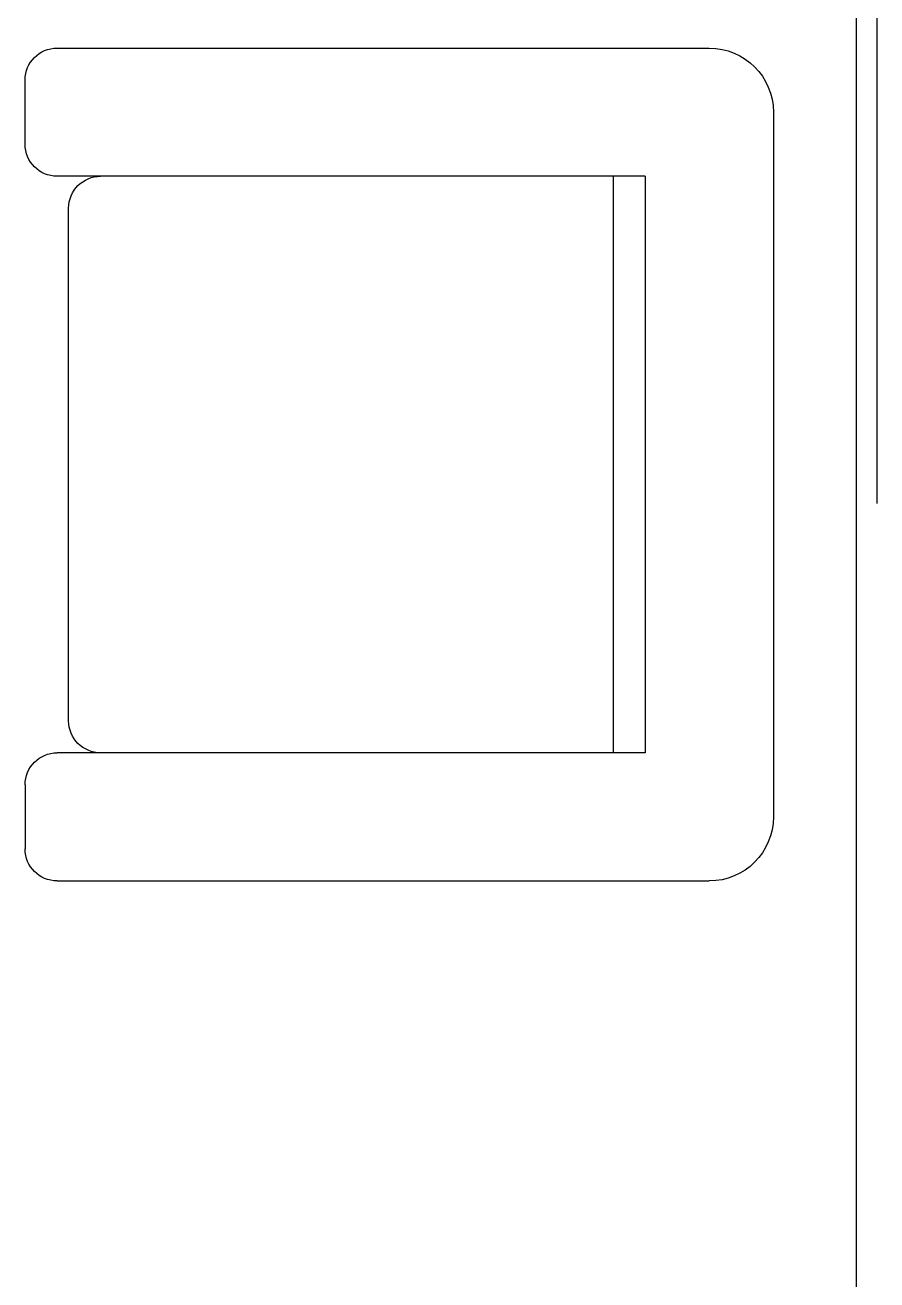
# Model space of a CAD drawing. Header units: inches. Extents: x 482566 to 494966, y -26460 to -22226.
# Drawn here: x 486509.1 to 486544, y -26149.3 to -26097.9 of the extents above; entities that cross this region are included whole.
import ezdxf

# ---------------------------------------------------------------- set-up
doc = ezdxf.new("R2010")
doc.units = ezdxf.units.IN
doc.header["$LTSCALE"] = 15
doc.header["$MEASUREMENT"] = 0
doc.linetypes.add('TRATTEGGIATA2', pattern=[9.525, 6.35, -3.175])
for name, color, linetype in [('furniture', 4, 'Continuous'), ('I-WALL-IN', 3, 'Continuous'), ('SUI GAS LINE', 30, 'TRATTEGGIATA2')]:
    doc.layers.add(name, color=color, linetype=linetype)

# ---------------------------------------------------------------- blocks, each defined once
blk = doc.blocks.new('CH_13')
for p, q in [((275, 0), (-275, 0)), ((-325, -558.94), (-325, -50)), ((325, -558.94), (325, -50)), ((-225, -100), (-225, -558.94)), ((225, -100), (-225, -100)), ((225, -100), (225, -558.94)), ((225, -125), (-225, -125)), ((-200, -550), (200, -550)), ((-250, -583.94), (-300, -583.94)), ((250, -583.94), (300, -583.94))]:
    blk.add_line(p, q)
for centre, radius, start, end in [((-275, -50), 50, 90, 180), ((275, -50), 50, 0, 90), ((-200, -525), 25, 180, 270), ((200, -525), 25, 270, 0), ((-300, -558.94), 25, 180, 270), ((-250, -558.94), 25, 270, 0), ((250, -558.94), 25, 180, 270), ((300, -558.94), 25, 270, 0)]:
    blk.add_arc(centre, radius, start, end)

msp = doc.modelspace()

# ---------------------------------------------------------------- linework, layer by layer
at = {"layer": 'I-WALL-IN', "elevation": 6.93}
msp.add_lwpolyline([(486543.153, -26056.721), (486543.153, -26286.221)], dxfattribs=at)
at = {"layer": 'SUI GAS LINE'}
msp.add_line((486544, -25736.5), (486544, -26195.5), dxfattribs=at)

# ---------------------------------------------------------------- block references
at = {"layer": 'furniture', "extrusion": (0, 0, -1), "xscale": 0.05247266525166202, "yscale": 0.05247266525166202, "zscale": -0.05247266525166202, "rotation": 90.00000000000001}
msp.add_blockref('CH_13', (-486539.759, -26115.897), dxfattribs=at)

doc.saveas('drawing.dxf')
